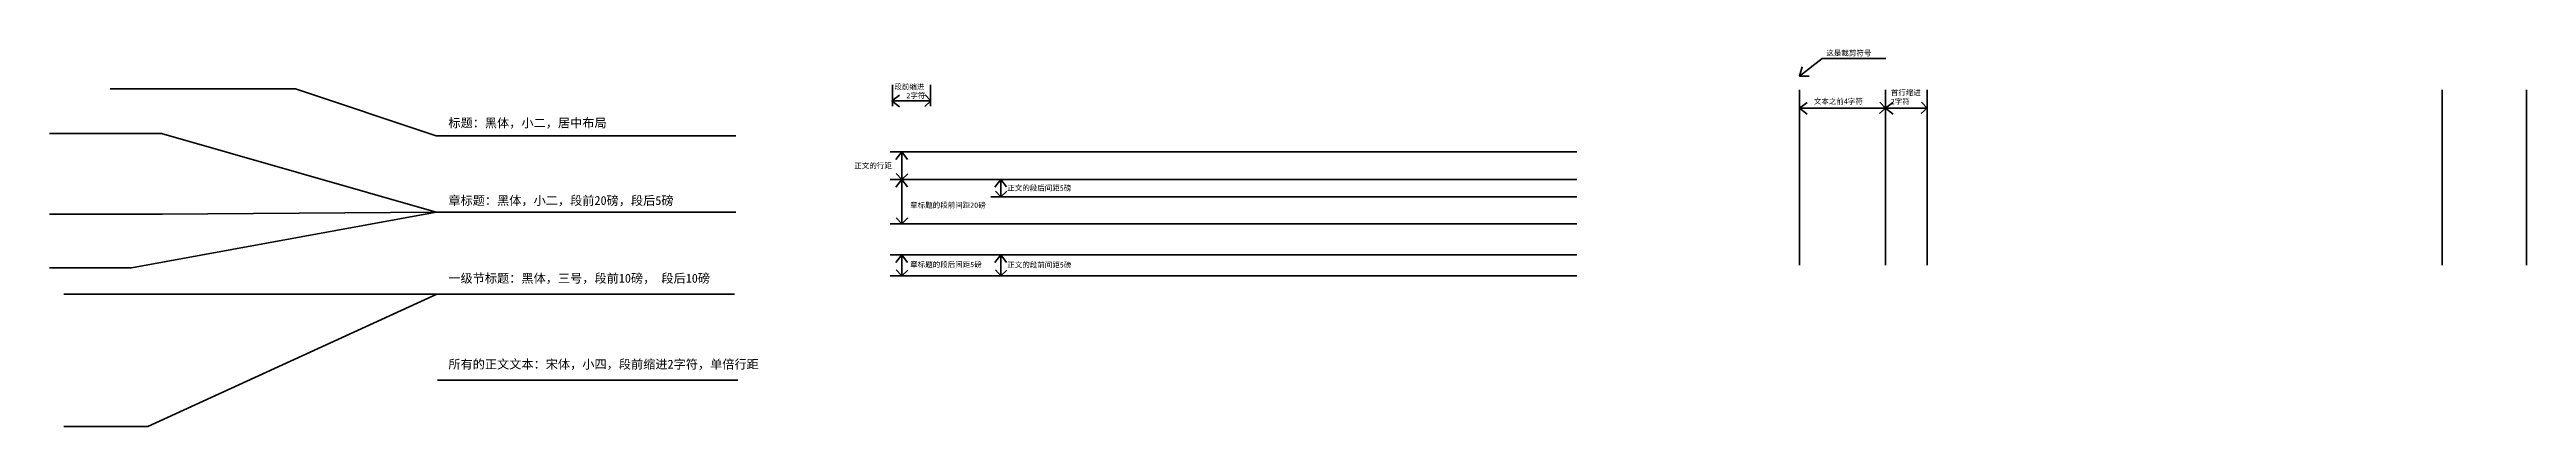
# Model space of a CAD drawing. Header units: millimetres. Extents: x 2652 to 16527, y 1593 to 3708.
import ezdxf

# ---------------------------------------------------------------- set-up
doc = ezdxf.new("R2010")
doc.units = ezdxf.units.MM
doc.layers.add('图层1', color=1, linetype='Continuous', lineweight=100)
doc.styles.get("Standard").update_dxf_attribs({"font": 'arial.ttf'})

msp = doc.modelspace()

# ---------------------------------------------------------------- linework, layer by layer
at = {"layer": '图层1'}
for p, q in [((12455, 3559), (12582, 3657)), ((12582, 3657), (12939, 3657)), ((7373, 3510), (7373, 3390)), ((7587, 3510), (7587, 3390)), ((12455, 3481), (12455, 2498)), ((12936, 3481), (12936, 2498)), ((13169, 3481), (13169, 2498)), ((16055, 3481), (16055, 2498)), ((16527, 3481), (16527, 2498)), ((7375, 3419), (7588, 3419)), ((12455, 3379), (13169, 3379)), ((7360, 3133), (11208, 3133)), ((7426, 3133), (7426, 2979)), ((7360, 2979), (11208, 2979)), ((7426, 2979), (7426, 2731)), ((7980, 2979), (7980, 2881)), ((7925, 2881), (11207, 2881)), ((7360, 2731), (11208, 2731)), ((7360, 2556), (11208, 2556)), ((7426, 2556), (7426, 2439)), ((7980, 2556), (7980, 2439)), ((7360, 2439), (11208, 2439))]:
    msp.add_line(p, q, dxfattribs=at)
for points in [[(12509, 3559), (12455, 3559), (12469, 3610)], [(2992, 3487), (4029, 3487), (4818, 3223), (6496, 3223)], [(7414, 3386), (7371, 3419), (7413, 3451)], [(7555, 3389), (7588, 3419), (7557, 3454)], [(12497, 3346), (12455, 3379), (12497, 3411)], [(12903, 3348), (12936, 3379), (12904, 3413)], [(12979, 3346), (12936, 3379), (12978, 3411)], [(13136, 3348), (13169, 3379), (13137, 3413)], [(2652, 3237), (3279, 3237), (4818, 2796), (6496, 2796)], [(7393, 3090), (7426, 3133), (7458, 3091)], [(7393, 2936), (7426, 2979), (7458, 2937)], [(7395, 3012), (7426, 2979), (7460, 3011)], [(7947, 2936), (7980, 2979), (8012, 2937)], [(7950, 2914), (7980, 2881), (8015, 2913)], [(2652, 2785), (3282, 2785), (4818, 2796)], [(2652, 2484), (3112, 2484), (4818, 2796)], [(7395, 2764), (7426, 2731), (7460, 2763)], [(7393, 2514), (7426, 2556), (7458, 2514)], [(7947, 2514), (7980, 2556), (8012, 2514)], [(7395, 2472), (7426, 2439), (7460, 2471)], [(7950, 2472), (7980, 2439), (8015, 2471)], [(2732, 2336), (6489, 2336)], [(2732, 1593), (3203, 1593), (4822, 2336)], [(4826, 1854), (6507, 1854)]]:
    msp.add_lwpolyline(points, dxfattribs=at)

# ---------------------------------------------------------------- texts
at = {"char_height": 50, "attachment_point": 1}
for s, width, insert in [('{\\fSimSun|b0|i0|c134|p2;标题：黑体，小二，居中布局}', 1122.69, (4886, 3321)), ('{\\fSimSun|b0|i0|c134|p2;章标题：黑体，小二，段前20磅，段后5磅}', 1575.56, (4886, 2886)), ('{\\fSimSun|b0|i0|c134|p2;一级节标题：黑体，三号，段前10磅， 段后10磅}', 1713.75, (4886, 2450)), ('{\\fSimSun|b0|i0|c134|p2;所有的正文文本：宋体，小四，段前缩进2字符，单倍行距}', 2016.04, (4886, 1968))]:
    msp.add_mtext_dynamic_manual_height_columns(s, width=width, gutter_width=12.5, heights=[125], dxfattribs=dict(at, insert=insert))
at = {"layer": '图层1', "lineweight": 50, "char_height": 30, "attachment_point": 1}
for s, width, insert in [('{\\fSimSun|b0|i0|c134|p2;这是裁剪符号}', 426.32, (12605, 3703)), ('{\\fSimSun|b0|i0|c134|p2;段前缩进      2字符}', 213.51, (7384, 3514)), ('{\\fSimSun|b0|i0|c134|p2;首行缩进  2字符}', 217.28, (12966, 3481)), ('{\\fSimSun|b0|i0|c134|p2;文本之前4字符}', 426.32, (12535, 3432)), ('{\\fSimSun|b0|i0|c134|p2;正文的行距}', 426.32, (7160, 3071)), ('{\\fSimSun|b0|i0|c134|p2;正文的段后间距5磅}', 426.32, (8017, 2946)), ('{\\fSimSun|b0|i0|c134|p2;章标题的段前间距20磅}', 426.32, (7473, 2850)), ('{\\fSimSun|b0|i0|c134|p2;章标题的段后间距5磅}', 426.32, (7473, 2517)), ('{\\fSimSun|b0|i0|c134|p2;正文的段前间距5磅}', 426.32, (8017, 2515))]:
    msp.add_mtext_dynamic_manual_height_columns(s, width=width, gutter_width=12.5, heights=[0], dxfattribs=dict(at, insert=insert))

doc.saveas('drawing.dxf')
